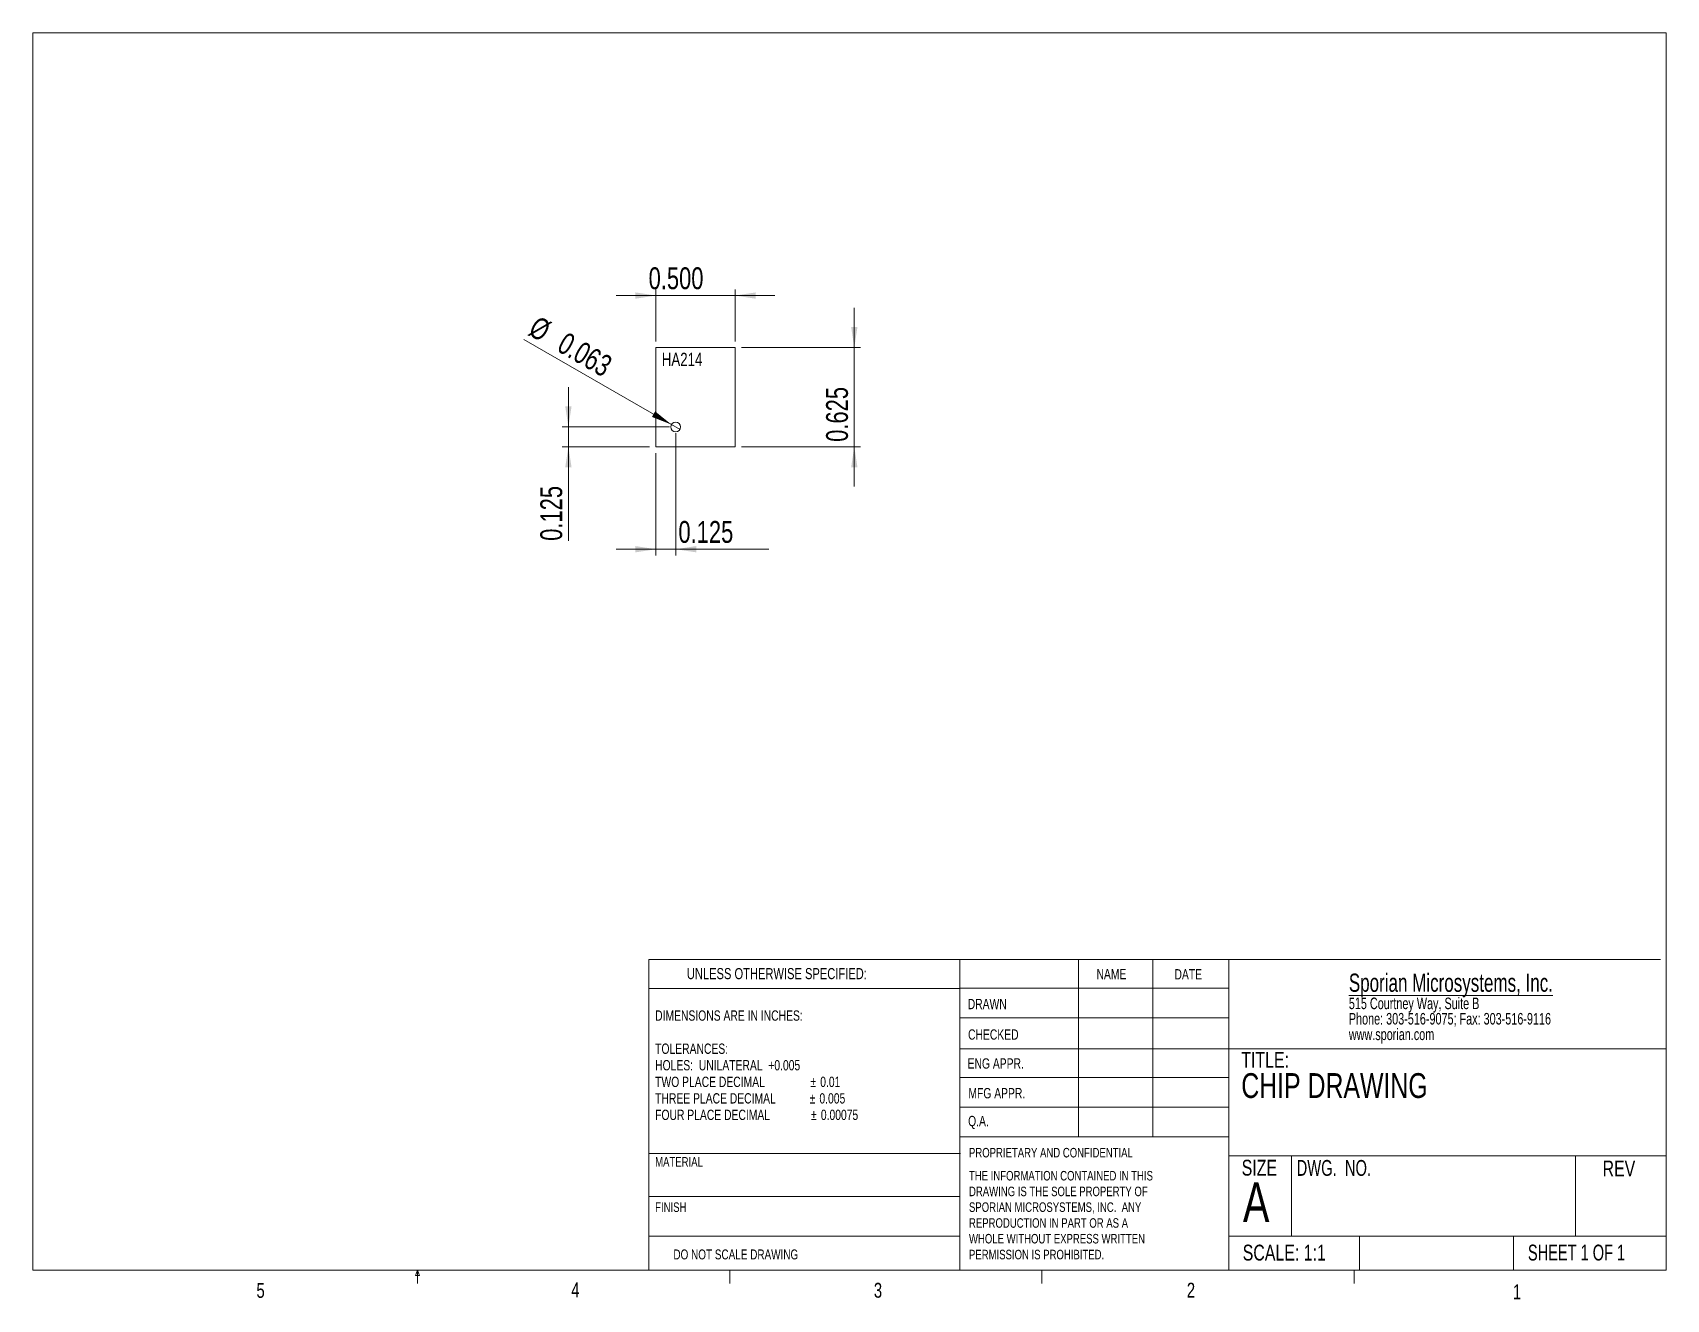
# Model space of a CAD drawing. Header units: inches. Extents: x 0.3 to 10.6, y 0.2 to 8.2.
import ezdxf

# ---------------------------------------------------------------- set-up
doc = ezdxf.new("R2010")
doc.units = ezdxf.units.IN
doc.header["$MEASUREMENT"] = 0
doc.styles.add('SLDTEXTSTYLE0', font='TXT', dxfattribs={"width": 0.75})
doc.styles.add('SLDTEXTSTYLE1', font='TXT', dxfattribs={"width": 0.6875})
doc.styles.add('SLDTEXTSTYLE2', font='TXT', dxfattribs={"width": 0.694444})
doc.styles.add('SLDTEXTSTYLE3', font='TXT', dxfattribs={"width": 0.7})
doc.dimstyles.new('SLDDIMSTYLE0', dxfattribs={"dimtxt": 0.137795, "dimasz": 0.13, "dimexe": 0, "dimexo": 0.0625, "dimgap": 0.034449, "dimtad": 1, "dimdec": 3, "dimrnd": 1e-09, "dimzin": 4, "dimdsep": 46, "dimtxsty": 'SLDTEXTSTYLE0', "dimsah": 1, "dimcen": 0.09, "dimadec": 0, "dimazin": 1, "dimtfac": 1, "dimtdec": 3, "dimtmove": 0, "dimatfit": 0, "dimfxl": 1, "dimfrac": 2, "dimtolj": 1, "dimtzin": 12, "dimarcsym": 0})
doc.dimstyles.new('SLDDIMSTYLE1', dxfattribs={"dimtxt": 0.137795, "dimasz": 0.13, "dimexe": 0, "dimexo": 0.0625, "dimgap": 0.034449, "dimtad": 1, "dimdec": 3, "dimrnd": 1e-09, "dimzin": 12, "dimdsep": 46, "dimtxsty": 'SLDTEXTSTYLE0', "dimsah": 1, "dimcen": 0.09, "dimadec": 0, "dimazin": 3, "dimtfac": 1, "dimtdec": 3, "dimtmove": 0, "dimatfit": 0, "dimfxl": 1, "dimfrac": 2, "dimtolj": 1, "dimtzin": 12, "dimarcsym": 0})
doc.dimstyles.new('SLDDIMSTYLE2', dxfattribs={"dimtxt": 0.137795, "dimasz": 0.13, "dimexe": 0, "dimexo": 0.0625, "dimgap": 0.034449, "dimtad": 1, "dimdec": 3, "dimrnd": 1e-09, "dimzin": 12, "dimdsep": 46, "dimtxsty": 'SLDTEXTSTYLE0', "dimblk1": 'NONE', "dimsah": 1, "dimcen": 0, "dimadec": 0, "dimazin": 3, "dimtfac": 1, "dimtdec": 3, "dimtmove": 0, "dimatfit": 3, "dimldrblk": 'NONE', "dimfxl": 1, "dimfrac": 2, "dimtolj": 1, "dimtzin": 12, "dimarcsym": 0})

# ---------------------------------------------------------------- blocks, each defined once
blk = doc.blocks.new('_D')
at = {"color": 7, "linetype": 'Continuous', "lineweight": 0}
for p, q in [((4.258, 6.535), (4.008, 6.535)), ((4.258, 6.246), (4.258, 6.574)), ((4.258, 6.535), (4.758, 6.535)), ((4.758, 6.246), (4.758, 6.574)), ((4.758, 6.535), (5.008, 6.535))]:
    blk.add_line(p, q, dxfattribs=at)
for points in [[(4.258, 6.535), (4.128, 6.555), (4.128, 6.515)], [(4.758, 6.535), (4.888, 6.515), (4.888, 6.555)]]:
    blk.add_solid(points, dxfattribs=at)
at = {"color": 7, "linetype": 'Continuous', "lineweight": 0, "insert": (4.212, 6.713, 0.004), "char_height": 0.1378, "attachment_point": 1, "style": 'SLDTEXTSTYLE0'}
blk.add_mtext('0.500', dxfattribs=at)
blk = doc.blocks.new('_D_1')
at = {"color": 7, "linetype": 'Continuous', "lineweight": 0}
for p, q in [((5.509, 6.207), (5.509, 6.457)), ((4.797, 6.207), (5.548, 6.207)), ((5.509, 6.207), (5.509, 5.582)), ((4.797, 5.582), (5.548, 5.582)), ((5.509, 5.582), (5.509, 5.332))]:
    blk.add_line(p, q, dxfattribs=at)
for points in [[(5.509, 6.207), (5.529, 6.337), (5.489, 6.337)], [(5.509, 5.582), (5.489, 5.452), (5.529, 5.452)]]:
    blk.add_solid(points, dxfattribs=at)
at = {"color": 7, "linetype": 'Continuous', "lineweight": 0, "insert": (5.331, 5.613, 0.004), "char_height": 0.1378, "attachment_point": 1, "rotation": 90, "style": 'SLDTEXTSTYLE0'}
blk.add_mtext('0.625', dxfattribs=at)
blk = doc.blocks.new('_D_2')
at = {"color": 7, "linetype": 'Continuous', "lineweight": 0}
for q in [(3.425, 6.259), (4.41, 5.691)]:
    blk.add_line((4.356, 5.722), q, dxfattribs=at)
blk.add_solid([(4.356, 5.722), (4.253, 5.805), (4.233, 5.77)], dxfattribs=at)
at = {"color": 7, "linetype": 'Continuous', "lineweight": 0, "char_height": 0.1378, "attachment_point": 1, "rotation": 330, "style": 'SLDTEXTSTYLE0'}
for s, insert in [('%%c', (3.514, 6.412, 0.004)), ('0.063', (3.695, 6.31, 0.004))]:
    blk.add_mtext(s, dxfattribs=dict(at, insert=insert))
blk = doc.blocks.new('_NONE')
blk = doc.blocks.new('_D_3')
at = {"color": 7, "linetype": 'Continuous', "lineweight": 0}
for p, q in [((3.706, 5.707), (3.706, 5.957)), ((4.343, 5.707), (3.667, 5.707)), ((3.706, 5.707), (3.706, 5.582)), ((4.218, 5.582), (3.667, 5.582)), ((3.706, 5.582), (3.706, 4.989))]:
    blk.add_line(p, q, dxfattribs=at)
for points in [[(3.706, 5.707), (3.726, 5.837), (3.686, 5.837)], [(3.706, 5.582), (3.686, 5.452), (3.726, 5.452)]]:
    blk.add_solid(points, dxfattribs=at)
at = {"color": 7, "linetype": 'Continuous', "lineweight": 0, "insert": (3.529, 4.989, 0.004), "char_height": 0.1378, "attachment_point": 1, "rotation": 90, "style": 'SLDTEXTSTYLE0'}
blk.add_mtext('0.125', dxfattribs=at)
blk = doc.blocks.new('_D_4')
at = {"color": 7, "linetype": 'Continuous', "lineweight": 0}
for p, q in [((4.383, 5.667), (4.383, 4.897)), ((4.258, 5.542), (4.258, 4.897)), ((4.258, 4.936), (4.008, 4.936)), ((4.383, 4.936), (4.258, 4.936)), ((4.383, 4.936), (4.97, 4.936))]:
    blk.add_line(p, q, dxfattribs=at)
for points in [[(4.258, 4.936), (4.128, 4.956), (4.128, 4.916)], [(4.383, 4.936), (4.513, 4.916), (4.513, 4.956)]]:
    blk.add_solid(points, dxfattribs=at)
at = {"color": 7, "linetype": 'Continuous', "lineweight": 0, "insert": (4.4, 5.114, 0.004), "char_height": 0.1378, "attachment_point": 1, "style": 'SLDTEXTSTYLE0'}
blk.add_mtext('0.125', dxfattribs=at)
blk = doc.blocks.new('SW_NOTE_0')
at = {"color": 0, "linetype": 'Continuous', "lineweight": 0, "char_height": 0.06, "attachment_point": 1, "style": 'SLDTEXTSTYLE0'}
for s, insert in [('THE INFORMATION CONTAINED IN THIS', (0, 0.077)), ('DRAWING IS THE SOLE PROPERTY OF', (0, -0.022)), ('SPORIAN MICROSYSTEMS, INC.  ANY', (0, -0.121)), ('REPRODUCTION IN PART OR AS A', (0, -0.221)), ('WHOLE WITHOUT EXPRESS WRITTEN', (0, -0.32)), ('PERMISSION IS PROHIBITED.', (0, -0.42))]:
    blk.add_mtext(s, dxfattribs=dict(at, insert=insert))
blk = doc.blocks.new('SW_NOTE_1')
at = {"color": 0, "linetype": 'Continuous', "lineweight": 0, "char_height": 0.065, "attachment_point": 1, "style": 'SLDTEXTSTYLE0'}
for s, insert in [('DIMENSIONS ARE IN INCHES:', (0, 0.084)), ('TOLERANCES:', (0, -0.125)), ('HOLES:  UNILATERAL  +0.005', (0, -0.229)), ('TWO PLACE DECIMAL', (0, -0.334)), ('%%p', (0.979, -0.334)), ('0.01', (1.041, -0.334)), ('THREE PLACE DECIMAL', (0, -0.438)), ('%%p', (0.974, -0.438)), ('0.005', (1.036, -0.438)), ('FOUR PLACE DECIMAL', (0, -0.542)), ('%%p', (0.983, -0.542)), ('0.00075', (1.045, -0.542))]:
    blk.add_mtext(s, dxfattribs=dict(at, insert=insert))
blk = doc.blocks.new('SW_NOTE_2')
at = {"color": 0, "linetype": 'Continuous', "lineweight": 0, "attachment_point": 1, "style": 'SLDTEXTSTYLE3'}
for s, insert, char_height in [('\\LSporian Microsystems, Inc.', (0, 0.148), 0.11458), ('515 Courtney Way, Suite B', (0, -0.003), 0.07292), ('Phone: 303-516-9075; Fax: 303-516-9116', (0, -0.1), 0.07292), ('www.sporian.com', (0, -0.198), 0.07292)]:
    blk.add_mtext(s, dxfattribs=dict(at, insert=insert, char_height=char_height))

msp = doc.modelspace()

# ---------------------------------------------------------------- linework, layer by layer
at = {"color": 7, "linetype": 'Continuous', "lineweight": 0}
for p, q in [((0.3276, 8.1921), (10.6299, 8.1921)), ((0.3276, 8.1921), (0.3276, 0.3921)), ((10.6299, 0.3921), (10.6299, 8.1921)), ((4.2576, 6.2067), (4.7576, 6.2067)), ((4.2576, 6.2067), (4.2576, 5.5817)), ((4.7576, 6.2067), (4.7576, 5.5817)), ((4.2576, 5.5817), (4.7576, 5.5817)), ((0.3276, 2.3471), (0.3276, 0.3921)), ((4.2133, 0.3921), (4.2133, 2.3488)), ((4.2133, 2.3488), (7.8712, 2.3488)), ((4.2133, 2.3471), (4.2133, 0.3921)), ((6.1746, 2.3488), (6.1746, 0.3921)), ((6.9236, 2.3488), (6.9236, 1.2314)), ((7.3922, 2.3488), (7.3922, 1.2314)), ((7.8712, 2.3488), (7.8712, 0.3921)), ((7.8712, 2.3488), (10.5931, 2.3488)), ((6.1746, 2.1672), (4.2133, 2.1672)), ((6.1746, 2.1689), (7.8712, 2.1689)), ((6.1746, 1.9814), (7.8712, 1.9814)), ((6.1746, 1.7873), (7.8712, 1.7873)), ((7.8712, 1.7873), (10.6299, 1.7873)), ((7.8712, 1.6064), (6.1746, 1.6064)), ((0.3276, 0.3921), (0.3276, 1.4411)), ((7.8712, 1.4189), (6.1746, 1.4189)), ((7.8712, 1.2314), (6.1796, 1.2314)), ((4.2133, 1.1258), (6.1796, 1.1258)), ((7.8712, 1.1119), (10.6299, 1.1119)), ((8.2668, 1.1119), (8.2668, 0.605)), ((10.058, 1.1119), (10.058, 0.605)), ((4.2133, 0.8558), (6.1746, 0.8558)), ((4.2133, 0.605), (6.1746, 0.605)), ((7.8712, 0.605), (10.6299, 0.605)), ((8.6943, 0.605), (8.6943, 0.3921)), ((9.6663, 0.605), (9.6663, 0.3921)), ((10.6299, 0.3921), (0.3276, 0.3921)), ((0.3276, 0.3921), (4.2133, 0.3921)), ((2.7414, 0.3575), (2.7547, 0.3921)), ((2.7672, 0.3575), (2.7414, 0.3575)), ((2.7547, 0.3921), (2.7547, 0.3073)), ((2.7547, 0.3921), (2.7672, 0.3575)), ((4.7234, 0.3921), (4.7234, 0.3073)), ((6.6922, 0.3921), (6.6922, 0.3073)), ((8.6609, 0.3921), (8.6609, 0.3073))]:
    msp.add_line(p, q, dxfattribs=at)
msp.add_circle((4.3826, 5.7067), 0.0312, dxfattribs=at)

# ---------------------------------------------------------------- block references
for name, p in [('SW_NOTE_2', (8.6277, 2.1126)), ('SW_NOTE_1', (4.2531, 1.9449)), ('SW_NOTE_0', (6.2323, 0.9398))]:
    msp.add_blockref(name, p, dxfattribs=at)

# ---------------------------------------------------------------- texts
for s, insert, char_height, attachment_point, style in [('HA214', (4.2951, 6.1743), 0.08333, 1, 'SLDTEXTSTYLE0'), ('UNLESS OTHERWISE SPECIFIED:', (4.453, 2.2957), 0.07, 1, 'SLDTEXTSTYLE0'), ('NAME', (7.0364, 2.2906), 0.065, 1, 'SLDTEXTSTYLE0'), ('DATE', (7.5282, 2.2889), 0.065, 1, 'SLDTEXTSTYLE0'), ('DRAWN', (6.2243, 2.1016), 0.065, 1, 'SLDTEXTSTYLE0'), ('CHECKED', (6.2264, 1.9093), 0.065, 1, 'SLDTEXTSTYLE0'), ('TITLE:', (7.9494, 1.7676), 0.1, 1, 'SLDTEXTSTYLE0'), ('ENG APPR.', (6.2235, 1.7268), 0.065, 1, 'SLDTEXTSTYLE0'), ('CHIP DRAWING', (7.9494, 1.6332), 0.15625, 1, 'SLDTEXTSTYLE0'), ('MFG APPR.', (6.2285, 1.5395), 0.065, 1, 'SLDTEXTSTYLE0'), ('Q.A.', (6.2268, 1.3638), 0.065, 1, 'SLDTEXTSTYLE0'), ('PROPRIETARY AND CONFIDENTIAL', (6.2323, 1.162), 0.06, 1, 'SLDTEXTSTYLE0'), ('MATERIAL', (4.2531, 1.1042), 0.06, 1, 'SLDTEXTSTYLE0'), ('SIZE', (7.952, 1.0873), 0.1, 1, 'SLDTEXTSTYLE0'), ('DWG.  NO.', (8.2985, 1.0859), 0.1, 1, 'SLDTEXTSTYLE2'), ('REV', (10.2278, 1.082), 0.1, 1, 'SLDTEXTSTYLE0'), ('A', (7.9598, 0.9442), 0.25, 1, 'SLDTEXTSTYLE0'), ('FINISH', (4.2531, 0.8184), 0.06, 1, 'SLDTEXTSTYLE0'), ('DO NOT SCALE DRAWING', (4.7619, 0.5218), 0.0625, 2, 'SLDTEXTSTYLE0'), ('SCALE: 1:1', (7.9586, 0.5521), 0.1, 1, 'SLDTEXTSTYLE0'), ('SHEET 1 OF 1', (9.7571, 0.5524), 0.1, 1, 'SLDTEXTSTYLE1'), ('5', (1.7388, 0.3106), 0.0938, 1, 'SLDTEXTSTYLE0'), ('4', (3.7238, 0.3137), 0.0938, 1, 'SLDTEXTSTYLE0'), ('3', (5.6324, 0.3116), 0.0938, 1, 'SLDTEXTSTYLE0'), ('2', (7.606, 0.3124), 0.0938, 1, 'SLDTEXTSTYLE0'), ('1', (9.662, 0.3014), 0.0938, 1, 'SLDTEXTSTYLE0')]:
    msp.add_mtext(s, dxfattribs=dict(at, insert=insert, char_height=char_height, attachment_point=attachment_point, style=style))

# ---------------------------------------------------------------- dimensions: what is measured, and where the dimension line sits
for base, p1, p2, dimstyle, picture, middle in [((4.7576, 6.5351), (4.2576, 6.2067), (4.7576, 6.2067), 'SLDDIMSTYLE0', '_D', (4.4966, 6.5351)), ((4.2576, 4.9363), (4.3826, 5.7067), (4.2576, 5.5817), 'SLDDIMSTYLE1', '_D_4', (4.6846, 4.9363))]:
    dim = msp.add_linear_dim(base=base, p1=p1, p2=p2, dimstyle=dimstyle, dxfattribs=at)
    dim.commit()
    dim.dimension.update_dxf_attribs({"geometry": picture, "text_midpoint": middle, "dimtype": 160})
dim = msp.add_diameter_dim_2p(p1=(4.4096886777, 5.6911150205), p2=(4.35556209, 5.7223650205), dimstyle='SLDDIMSTYLE2', dxfattribs=at)
dim.commit()
dim.dimension.update_dxf_attribs({"geometry": '_D_2', "text_midpoint": (3.7550746047, 6.0690572527), "dimtype": 163})
for base, p1, p2, picture, middle in [((5.5089, 5.5817), (4.7576, 6.2067), (4.7576, 5.5817), '_D_1', (5.5089, 5.8976)), ((3.7061, 5.5817), (4.3826, 5.7067), (4.2576, 5.5817), '_D_3', (3.7061, 5.2745))]:
    dim = msp.add_linear_dim(base=base, p1=p1, p2=p2, angle=90, dimstyle='SLDDIMSTYLE1', dxfattribs=at)
    dim.commit()
    dim.dimension.update_dxf_attribs({"geometry": picture, "text_midpoint": middle, "dimtype": 160})

doc.saveas('drawing.dxf')
